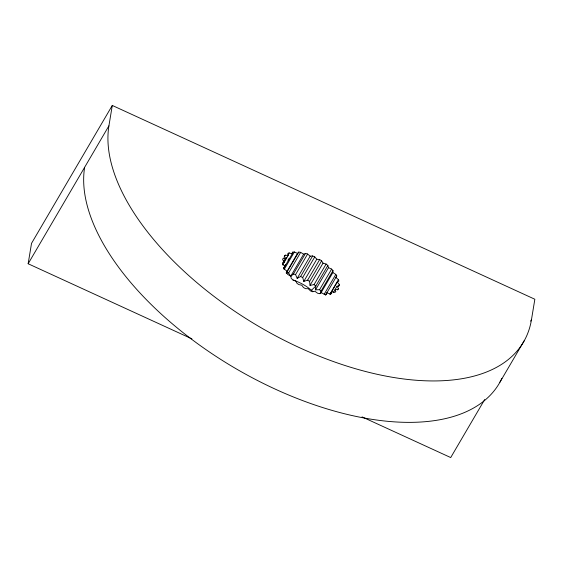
<?xml version="1.0" encoding="UTF-8"?>
<svg xmlns="http://www.w3.org/2000/svg" width="563" height="563" viewBox="0 0 563 563"><rect width="100%" height="100%" fill="white"/><g stroke="black" fill="none" stroke-linecap="round" stroke-linejoin="round"><path stroke-width="0.84" d="M290.614 276.405L303.619 254.202L305.533 253.406A31.605 16.158 30.4 0 1 307.616 254.033L310.185 256.172L312.655 255.947A31.605 16.158 30.4 0 1 314.752 256.911L316.793 259.212L319.664 259.571A31.605 16.158 30.4 0 1 321.642 260.817L323.035 263.132L326.118 264.047A31.605 16.158 30.4 0 1 327.856 265.49L328.503 267.678L331.621 269.093A31.605 16.158 30.4 0 1 333.007 270.648L332.874 272.562L335.815 274.399A31.605 16.158 30.4 0 1 336.765 275.961L335.858 277.489L338.44 279.621A31.605 16.158 30.4 0 1 338.891 281.099L337.272 282.14L339.341 284.442A31.605 16.158 30.4 0 1 339.264 285.737L337.026 286.229L338.447 288.545A31.605 16.158 30.4 0 1 337.849 289.579L335.14 289.495L335.822 291.683A31.605 16.158 30.4 0 1 334.739 292.394L331.727 291.733L331.628 293.661A31.605 16.158 30.4 0 1 330.129 293.999L327.004 292.802L325.703 295.019M320.199 293.668L320.952 291.233A31.605 16.158 30.4 0 0 319.566 289.685L315.505 289.875L315.801 286.074L327.856 265.49M191.906 338.856L28.15 263.751L31.528 243.343L112.29 105.443L534.85 299.249L531.472 319.657L530.592 321.163M28.15 263.751L108.912 125.852L112.29 105.443M283.562 268.671L292.232 253.871L292.725 252.118A31.605 16.158 30.4 0 1 294.393 251.978L297.503 253.413L298.749 252.097A31.605 16.158 30.4 0 1 300.684 252.351L303.619 254.202M292.232 253.871L289.143 252.928A31.605 16.158 30.4 0 0 287.841 253.463L288.136 255.539L285.251 255.159A31.605 16.158 30.4 0 0 284.399 256.038L285.462 258.311L282.971 258.516A31.605 16.158 30.4 0 0 282.633 259.691L284.385 262.013L282.443 262.787A31.605 16.158 30.4 0 0 282.633 264.188L284.977 266.419L283.703 267.714A31.605 16.158 30.4 0 0 284.406 269.248L287.193 271.246L286.673 272.985A31.605 16.158 30.4 0 0 287.848 274.554L290.902 276.194L291.162 278.263A31.605 16.158 30.4 0 0 292.732 279.769L295.856 280.944L296.884 283.217A31.605 16.158 30.4 0 0 298.763 284.568L301.761 285.209L303.492 287.538A31.605 16.158 30.4 0 0 305.547 288.65L308.235 288.713L310.558 290.958A31.605 16.158 30.4 0 0 312.669 291.761L314.879 291.247L317.652 293.26A31.605 16.158 30.4 0 0 319.678 293.696L321.269 292.633L324.309 294.294A31.605 16.158 30.4 0 0 326.132 294.343L327.004 292.802M283.956 257.361L285.251 255.159M283.295 262.013L285.462 258.311M283.541 262.492L284.836 260.282M285.694 258.811L286.553 257.34M287.419 255.869L289.143 252.928M282.654 264.976L288.136 255.539M284.54 266.088L285.399 264.617M287.989 260.205L288.847 258.734M291.859 253.589L292.725 252.118M283.675 268.642L284.977 266.419M284.062 269.621L294.393 251.978M286.236 272.661L297.503 253.413M286.328 272.724L287.193 271.246M286.278 273.245L298.749 252.097M290.487 276.187L288.629 272.935L300.684 252.351M293.295 274.146L305.533 253.406M312.655 255.947L300.6 276.532L297.18 278.375L295.561 274.617L307.616 254.033M297.18 278.375L310.185 256.172M319.664 259.571L307.609 280.156L303.788 281.416L302.697 277.496L314.752 256.911M303.788 281.416L316.793 259.212M326.118 264.047L314.063 284.632L310.03 285.335L309.587 281.401L321.642 260.817M310.03 285.335L323.035 263.132M315.505 289.875L328.503 267.678M319.566 289.685L331.621 269.093M320.952 291.233L333.007 270.648M320.734 293.288L332.874 272.562M324.189 294.252L335.815 274.399M325.569 295.075L336.765 275.961M329.834 294.329L338.44 279.621M330.34 293.985L337.272 282.14M330.425 293.949L331.727 291.733M333.409 292.45L337.026 286.229M338.046 286.644L339.341 284.442M337.589 290.015L338.447 288.545M484.701 399.526L450.71 457.557L362.044 416.887M499.916 382.2L524.181 340.77M311.452 290.269L315.801 286.074M292.936 274.448L292.401 274.906M292.042 275.208L291.683 275.511M291.324 275.807L290.789 276.257M531.472 319.657A235.679 120.503 30.4 0 1 299.509 347.688A235.679 120.503 30.4 0 1 108.912 125.852M501.886 378.364A235.679 120.503 30.4 0 1 259.761 381.651A235.679 120.503 30.4 0 1 84.647 167.281M293.006 280.142A27.242 13.927 30.4 0 1 312.852 291.521M286.687 272.689A31.605 16.158 30.4 0 1 288.629 272.935M293.478 273.991A31.605 16.158 30.4 0 1 295.561 274.617M300.6 276.532A31.605 16.158 30.4 0 1 302.697 277.496M307.609 280.156A31.605 16.158 30.4 0 1 309.587 281.401M314.063 284.632A31.605 16.158 30.4 0 1 315.674 285.962"/></g></svg>
